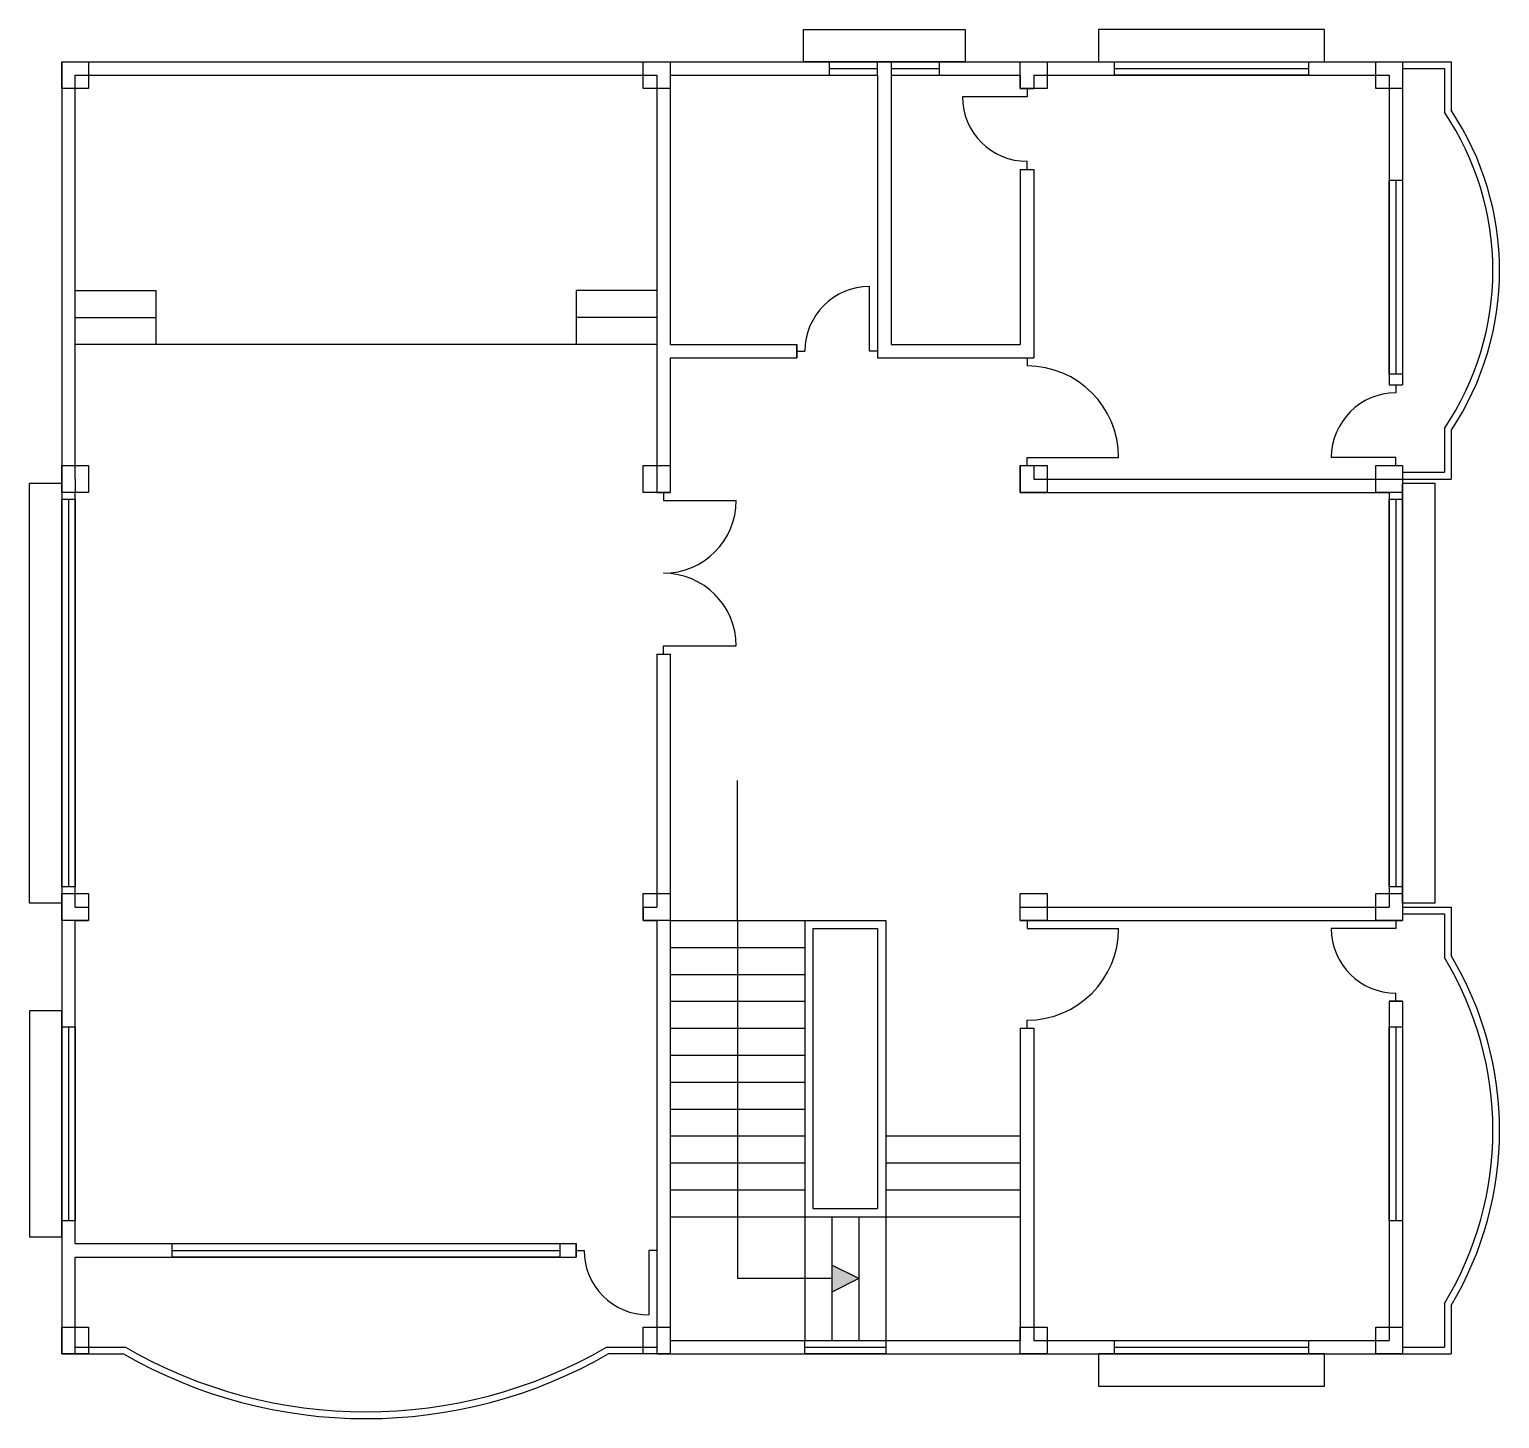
# Model space of a CAD drawing. Header units: inches. Extents: x 45 to 2854, y -297 to 490.
# Drawn here: x 2308 to 2854, y -26 to 490 of the extents above.
import ezdxf

# ---------------------------------------------------------------- set-up
doc = ezdxf.new("R2010")
doc.units = ezdxf.units.IN
doc.header["$MEASUREMENT"] = 0
for name, color, linetype in [('balcony', 9, 'Continuous'), ('column', 1, 'Continuous'), ('door', 3, 'Continuous'), ('sunshed', 2, 'Continuous'), ('wall', 7, 'Continuous'), ('window', 6, 'Continuous')]:
    doc.layers.add(name, color=color, linetype=linetype)
doc.layers.add('stair', color=7, linetype='Continuous', true_color=0xff8201)

msp = doc.modelspace()

# ---------------------------------------------------------------- hatches: boundary and pattern name
at = {"layer": 'stair'}
h = msp.add_hatch(color=256, dxfattribs=at)
h.set_gradient(color1=(255, 130, 1), one_color=1, tint=1)
h.paths.add_polyline_path([(2606, 21.45), (2616, 26.45), (2606, 31.45)])

# ---------------------------------------------------------------- linework, layer by layer
at = {"layer": 'balcony'}
for p, q in [((2818, 478.45), (2836, 478.45)), ((2818, 475.95), (2833.5, 475.95)), ((2833.5, 475.95), (2833.5, 459.69)), ((2836, 478.45), (2836, 460.45)), ((2833.5, 342.21), (2833.5, 325.95)), ((2836, 341.45), (2836, 323.45)), ((2818, 325.95), (2833.5, 325.95)), ((2818, 323.45), (2836, 323.45)), ((2818, 164.45), (2836, 164.45)), ((2836, 164.45), (2836, 146.45)), ((2818, 161.95), (2833.5, 161.95)), ((2833.5, 161.95), (2833.5, 145.76)), ((2833.5, 17.15), (2833.5, 0.95)), ((2836, 16.45), (2836, -1.55)), ((2325, 0.95), (2343.67, 0.95)), ((2522.33, 0.95), (2541, 0.95)), ((2818, 0.95), (2833.5, 0.95)), ((2325, -1.55), (2343, -1.55)), ((2541, -1.55), (2523, -1.55)), ((2818, -1.55), (2836, -1.55))]:
    msp.add_line(p, q, dxfattribs=at)
for centre, radius, start, end in [((2746.66, 400.95), 104.84, 325.9256, 34.0744), ((2746.66, 400.95), 107.34, 326.3367, 33.6633), ((2727.64, 81.45), 123.86, 328.724, 31.276), ((2727.64, 81.45), 126.36, 329.0427, 30.9573), ((2433, 155.2), 178.25, 239.9236, 300.0764), ((2433, 155.2), 180.75, 240.1372, 299.8628)]:
    msp.add_arc(centre, radius, start, end, dxfattribs=at)
at = {"layer": 'column'}
for points in [[(2320, 478.45), (2330, 478.45), (2330, 468.45), (2320, 468.45)], [(2536, 478.45), (2546, 478.45), (2546, 468.45), (2536, 468.45)], [(2676, 478.45), (2686, 478.45), (2686, 468.45), (2676, 468.45)], [(2808, 478.45), (2818, 478.45), (2818, 468.45), (2808, 468.45)], [(2320, 328.45), (2330, 328.45), (2330, 318.45), (2320, 318.45)], [(2536, 328.45), (2546, 328.45), (2546, 318.45), (2536, 318.45)], [(2676, 328.45), (2686, 328.45), (2686, 318.45), (2676, 318.45)], [(2808, 328.45), (2818, 328.45), (2818, 318.45), (2808, 318.45)], [(2320, 169.45), (2330, 169.45), (2330, 159.45), (2320, 159.45)], [(2536, 169.45), (2546, 169.45), (2546, 159.45), (2536, 159.45)], [(2676, 169.45), (2686, 169.45), (2686, 159.45), (2676, 159.45)], [(2808, 169.45), (2818, 169.45), (2818, 159.45), (2808, 159.45)], [(2320, 8.45), (2330, 8.45), (2330, -1.55), (2320, -1.55)], [(2536, 8.45), (2546, 8.45), (2546, -1.55), (2536, -1.55)], [(2676, 8.45), (2686, 8.45), (2686, -1.55), (2676, -1.55)], [(2808, 8.45), (2818, 8.45), (2818, -1.55), (2808, -1.55)]]:
    msp.add_lwpolyline(points, close=True, dxfattribs=at)
at = {"layer": 'door'}
for p, q in [((2678.5, 465.45), (2654.5, 465.45)), ((2676, 468.45), (2681, 468.45)), ((2678.5, 468.45), (2678.5, 465.45)), ((2676, 438.45), (2681, 438.45)), ((2678.5, 438.45), (2678.5, 441.45)), ((2620, 370.95), (2620, 394.95)), ((2593, 373.45), (2593, 368.45)), ((2623, 373.45), (2623, 368.45)), ((2593, 370.95), (2596, 370.95)), ((2623, 370.95), (2620, 370.95)), ((2676, 368.45), (2681, 368.45)), ((2678.5, 368.45), (2678.5, 365.45)), ((2813, 358.45), (2818, 358.45)), ((2815.5, 358.45), (2815.5, 355.45)), ((2676, 328.45), (2681, 328.45)), ((2678.5, 328.45), (2678.5, 331.45)), ((2678.5, 331.45), (2712.5, 331.45)), ((2815.5, 331.45), (2791.5, 331.45)), ((2813, 328.45), (2818, 328.45)), ((2815.5, 328.45), (2815.5, 331.45)), ((2541, 318.45), (2546, 318.45)), ((2543.5, 318.45), (2543.5, 315.45)), ((2543.5, 315.45), (2570.5, 315.45)), ((2541, 258.45), (2546, 258.45)), ((2543.5, 258.45), (2543.5, 261.45)), ((2543.5, 261.45), (2570.5, 261.45)), ((2676, 159.45), (2681, 159.45)), ((2678.5, 159.45), (2678.5, 156.45)), ((2818, 159.45), (2813, 159.45)), ((2815.5, 159.45), (2815.5, 156.45)), ((2678.5, 156.45), (2712.5, 156.45)), ((2815.5, 156.45), (2791.5, 156.45)), ((2815.5, 129.45), (2815.5, 132.45)), ((2818, 129.45), (2813, 129.45)), ((2678.5, 119.45), (2678.5, 122.45)), ((2676, 119.45), (2681, 119.45)), ((2511, 39.45), (2511, 34.45)), ((2541, 39.45), (2541, 34.45)), ((2511, 36.95), (2514, 36.95)), ((2541, 36.95), (2538, 36.95)), ((2538, 36.95), (2538, 12.95))]:
    msp.add_line(p, q, dxfattribs=at)
for centre, radius, start, end in [((2678.5, 465.45), 24, 180, 270), ((2620, 370.95), 24, 90, 180), ((2678.5, 331.45), 34, 0, 90), ((2815.5, 331.45), 24, 90, 180), ((2543.5, 315.45), 27, 270, 0), ((2543.5, 261.45), 27, 0, 90), ((2678.5, 156.45), 34, 270, 0), ((2815.5, 156.45), 24, 180, 270), ((2538, 36.95), 24, 180, 270)]:
    msp.add_arc(centre, radius, start, end, dxfattribs=at)
at = {"layer": 'stair'}
for p, q in [((2325, 393.45), (2355, 393.45)), ((2355, 393.45), (2355, 373.45)), ((2541, 393.45), (2511, 393.45)), ((2511, 393.45), (2511, 373.45)), ((2325, 383.45), (2355, 383.45)), ((2541, 383.45), (2511, 383.45)), ((2571, 159.45), (2571, 211.45)), ((2546, 159.45), (2596, 159.45)), ((2571, 159.45), (2571, 26.45)), ((2596, 159.45), (2596, 3.45)), ((2596, 159.45), (2626, 159.45)), ((2626, 159.45), (2626, 3.45)), ((2599, 156.45), (2599, 52.45)), ((2599, 156.45), (2623, 156.45)), ((2623, 156.45), (2623, 52.45)), ((2546, 149.45), (2596, 149.45)), ((2546, 139.45), (2596, 139.45)), ((2546, 129.45), (2596, 129.45)), ((2546, 119.45), (2596, 119.45)), ((2546, 109.45), (2596, 109.45)), ((2546, 99.45), (2596, 99.45)), ((2546, 89.45), (2596, 89.45)), ((2546, 79.45), (2596, 79.45)), ((2626, 79.45), (2676, 79.45)), ((2546, 69.45), (2596, 69.45)), ((2626, 69.45), (2676, 69.45)), ((2546, 59.45), (2596, 59.45)), ((2626, 59.45), (2676, 59.45)), ((2546, 49.45), (2676, 49.45)), ((2599, 52.45), (2623, 52.45)), ((2606, 49.45), (2606, 3.45)), ((2616, 49.45), (2616, 3.45)), ((2616, 26.45), (2606, 31.45)), ((2606, 26.45), (2571, 26.45)), ((2616, 26.45), (2606, 21.45))]:
    msp.add_line(p, q, dxfattribs=at)
at = {"layer": 'sunshed'}
for points in [[(2595.5, 490.45), (2655.5, 490.45), (2655.5, 478.45), (2595.5, 478.45)], [(2705, 478.45), (2789, 478.45), (2789, 490.45), (2705, 490.45)], [(2308, 321.95), (2320, 321.95), (2320, 165.95), (2308, 165.95)], [(2818, 321.95), (2830, 321.95), (2830, 165.95), (2818, 165.95)], [(2308, 125.95), (2308, 41.95), (2320, 41.95), (2320, 125.95)], [(2705, -13.55), (2789, -13.55), (2789, -1.55), (2705, -1.55)]]:
    msp.add_lwpolyline(points, close=True, dxfattribs=at)
at = {"layer": 'wall'}
for p, q in [((2320, 478.45), (2818, 478.45)), ((2320, 478.45), (2320, -1.55)), ((2818, 475.95), (2818, 358.45)), ((2325, 323.45), (2325, 473.45)), ((2325, 473.45), (2541, 473.45)), ((2541, 473.45), (2541, 318.45)), ((2546, 473.45), (2623, 473.45)), ((2546, 473.45), (2546, 373.45)), ((2623, 473.45), (2623, 368.45)), ((2628, 473.45), (2676, 473.45)), ((2628, 473.45), (2628, 373.45)), ((2676, 473.45), (2676, 468.45)), ((2681, 473.45), (2813, 473.45)), ((2681, 473.45), (2681, 468.45)), ((2813, 473.45), (2813, 358.45)), ((2676, 468.45), (2681, 468.45)), ((2676, 438.45), (2676, 373.45)), ((2676, 438.45), (2681, 438.45)), ((2681, 438.45), (2681, 368.45)), ((2541, 373.45), (2325, 373.45)), ((2546, 373.45), (2593, 373.45)), ((2593, 368.45), (2593, 373.45)), ((2628, 373.45), (2676, 373.45)), ((2546, 368.45), (2546, 318.45)), ((2546, 368.45), (2593, 368.45)), ((2623, 368.45), (2681, 368.45)), ((2813, 358.45), (2818, 358.45)), ((2676, 328.45), (2676, 318.45)), ((2676, 328.45), (2681, 328.45)), ((2681, 328.45), (2681, 323.45)), ((2325, 323.45), (2325, 318.45)), ((2681, 323.45), (2818, 323.45)), ((2818, 323.45), (2818, 159.45)), ((2325, 164.45), (2325, 318.45)), ((2541, 318.45), (2546, 318.45)), ((2676, 318.45), (2813, 318.45)), ((2813, 318.45), (2813, 164.45)), ((2541, 258.45), (2541, 164.45)), ((2541, 258.45), (2546, 258.45)), ((2546, 258.45), (2546, 164.45)), ((2546, 258.45), (2546, 3.45)), ((2325, 164.45), (2330, 164.45)), ((2330, 164.45), (2330, 159.45)), ((2536, 164.45), (2541, 164.45)), ((2536, 164.45), (2536, 159.45)), ((2676, 164.45), (2813, 164.45)), ((2676, 159.45), (2676, 164.45)), ((2325, 39.45), (2325, 159.45)), ((2325, 159.45), (2330, 159.45)), ((2536, 159.45), (2541, 159.45)), ((2541, 159.45), (2541, 39.45)), ((2541, 159.45), (2541, -1.55)), ((2676, 159.45), (2818, 159.45)), ((2813, 129.45), (2813, 3.45)), ((2813, 129.45), (2818, 129.45)), ((2818, 129.45), (2818, -1.55)), ((2676, 119.45), (2676, 3.45)), ((2676, 119.45), (2681, 119.45)), ((2681, 119.45), (2681, 3.45)), ((2325, 39.45), (2511, 39.45)), ((2511, 34.45), (2511, 39.45)), ((2325, -1.55), (2325, 34.45)), ((2325, 34.45), (2511, 34.45)), ((2546, 3.45), (2676, 3.45)), ((2681, 3.45), (2813, 3.45)), ((2320, -1.55), (2325, -1.55)), ((2541, -1.55), (2818, -1.55))]:
    msp.add_line(p, q, dxfattribs=at)
at = {"layer": 'window'}
for p, q in [((2605, 475.95), (2623, 475.95)), ((2628, 475.95), (2646, 475.95)), ((2711, 475.95), (2783, 475.95)), ((2815.5, 434.45), (2815.5, 362.45)), ((2676, 328.45), (2681, 328.45)), ((2322.5, 315.95), (2322.5, 171.95)), ((2815.5, 315.95), (2815.5, 171.95)), ((2322.5, 119.95), (2322.5, 47.95)), ((2815.5, 119.95), (2815.5, 47.95)), ((2361, 36.95), (2505, 36.95)), ((2596, 0.95), (2626, 0.95)), ((2711, 0.95), (2783, 0.95))]:
    msp.add_line(p, q, dxfattribs=at)
for points in [[(2605, 473.45), (2623, 473.45), (2623, 478.45), (2605, 478.45)], [(2628, 473.45), (2646, 473.45), (2646, 478.45), (2628, 478.45)], [(2711, 478.45), (2783, 478.45), (2783, 473.45), (2711, 473.45)], [(2818, 434.45), (2818, 362.45), (2813, 362.45), (2813, 434.45)], [(2325, 315.95), (2325, 171.95), (2320, 171.95), (2320, 315.95)], [(2818, 315.95), (2818, 171.95), (2813, 171.95), (2813, 315.95)], [(2325, 119.95), (2325, 47.95), (2320, 47.95), (2320, 119.95)], [(2818, 119.95), (2818, 47.95), (2813, 47.95), (2813, 119.95)], [(2361, 39.45), (2505, 39.45), (2505, 34.45), (2361, 34.45)], [(2596, 3.45), (2626, 3.45), (2626, -1.55), (2596, -1.55)], [(2711, 3.45), (2783, 3.45), (2783, -1.55), (2711, -1.55)]]:
    msp.add_lwpolyline(points, close=True, dxfattribs=at)

doc.saveas('drawing.dxf')
